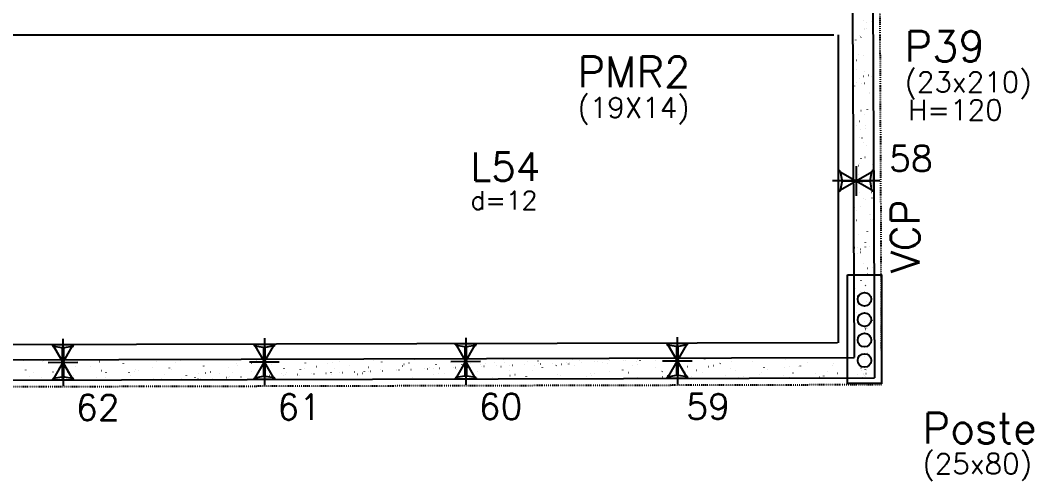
# Model space of a CAD drawing. Extents: x -40810 to 33675, y -2018 to 21213.
# Drawn here: x -3512 to -2768, y 8324 to 8663 of the extents above; entities that cross this region are included whole.
import ezdxf

# ---------------------------------------------------------------- set-up
doc = ezdxf.new("R2010")
doc.units = 0
doc.linetypes.add('ESTILO_TQS_0003', pattern=[1.5, 0.5, -0.4, 0.1, -0.5])
doc.layers.get('0').update_dxf_attribs({"color": 1, "lineweight": 9})
for name, color, linetype in [('1', 5, 'Continuous'), ('10', 7, 'Continuous'), ('12', 3, 'Continuous'), ('13', 7, 'Continuous'), ('18', 9, 'Continuous'), ('19', 5, 'Continuous'), ('24', 5, 'ESTILO_TQS_0003'), ('3', 2, 'Continuous'), ('49', 20, 'Continuous'), ('51', 6, 'Continuous'), ('52', 21, 'Continuous'), ('8', 5, 'Continuous'), ('9', 3, 'Continuous')]:
    doc.layers.add(name, color=color, linetype=linetype)
doc.styles.get("Standard").update_dxf_attribs({"font": 'romans.shx', "width": 0.8})

# ---------------------------------------------------------------- blocks, each defined once
blk = doc.blocks.new('_H9EFD498501-001')
for p, q in [((3662.890154, 201.110053), (3662.963376, 201.126286)), ((3677.513513, 201.353269), (3677.515247, 201.366436)), ((3794.639474, 201.417002), (3794.685131, 201.476503)), ((3827.971014, 201.102836), (3828.045943, 201.106108)), ((3829.84423, 201.184623), (3829.919158, 201.187894)), ((3838.685806, 201.570654), (3838.760735, 201.573926)), ((3843.467112, 201.344402), (3843.476902, 201.418761)), ((3867.143593, 201.029141), (3867.18925, 201.088642)), ((3366.142408, 199.77545), (3366.21563, 199.791683)), ((3369.803518, 200.587099), (3369.87674, 200.603332)), ((3380.198717, 198.944015), (3380.244374, 199.003516)), ((3380.957678, 199.773054), (3380.967467, 199.847413)), ((3392.118202, 194.506255), (3392.127992, 194.580614)), ((3404.916519, 195.480906), (3404.989741, 195.497139)), ((3405.165756, 199.856004), (3405.211413, 199.915506)), ((3415.956619, 195.498204), (3415.966408, 195.572562)), ((3422.123736, 199.295654), (3422.196958, 199.311887)), ((3425.784846, 200.107303), (3425.858068, 200.123536)), ((3439.971245, 197.828603), (3439.981035, 197.902962)), ((3448.84481, 193.528277), (3448.890467, 193.587778)), ((3460.897847, 195.00111), (3460.971069, 195.017343)), ((3463.883082, 199.378239), (3463.892872, 199.452598)), ((3473.811849, 194.440266), (3473.857506, 194.499767)), ((3474.970186, 193.553753), (3474.979975, 193.628111)), ((3478.105064, 198.815858), (3478.178286, 198.832091)), ((3481.766174, 199.627507), (3481.839396, 199.64374)), ((3487.721499, 200.370188), (3487.731288, 200.444546)), ((3498.778888, 195.352255), (3498.824545, 195.411757)), ((3498.984813, 195.884152), (3498.994602, 195.95851)), ((3516.879175, 194.521314), (3516.952397, 194.537547)), ((3522.89665, 197.433788), (3522.906439, 197.508147)), ((3523.745927, 196.264244), (3523.791584, 196.323746)), ((3534.086392, 198.336062), (3534.159614, 198.352295)), ((3537.747502, 199.147711), (3537.820724, 199.163944)), ((3546.735066, 198.425737), (3546.744855, 198.500095)), ((3548.712966, 197.176233), (3548.758624, 197.235735)), ((3557.99838, 193.939701), (3558.008169, 194.014059)), ((3570.749693, 200.756136), (3570.759482, 200.830494)), ((3572.860503, 194.041518), (3572.933725, 194.057751)), ((3573.680005, 198.088223), (3573.725663, 198.147724)), ((3581.910217, 195.489337), (3581.920007, 195.563695)), ((3590.06772, 197.856266), (3590.140942, 197.872499)), ((3593.72883, 198.667914), (3593.802052, 198.684147)), ((3594.903162, 194.121089), (3594.948819, 194.18059)), ((3598.647044, 199.000212), (3598.692702, 199.059713)), ((3605.748633, 196.481285), (3605.758423, 196.555644)), ((3619.870201, 195.033078), (3619.915858, 195.092579)), ((3623.614084, 199.912201), (3623.659741, 199.971702)), ((3628.841831, 193.561722), (3628.915053, 193.577955)), ((3629.76326, 198.811685), (3629.773049, 198.886043)), ((3640.923785, 193.544886), (3640.933574, 193.619244)), ((3644.83724, 195.945067), (3644.882897, 196.004568)), ((3646.049048, 197.37647), (3646.12227, 197.392703)), ((3648.581123, 200.82419), (3648.62678, 200.883692)), ((3649.710158, 198.188118), (3649.78338, 198.204351)), ((3653.675097, 200.361321), (3653.684887, 200.435679)), ((3661.329771, 193.827122), (3661.4047, 193.830394)), ((3663.202986, 193.908909), (3663.277915, 193.91218)), ((3664.762201, 194.536834), (3664.77199, 194.611192)), ((3667.407281, 193.733227), (3667.452938, 193.792729)), ((3669.804279, 196.857056), (3669.849936, 196.916558)), ((3672.044563, 194.29494), (3672.119492, 194.298212)), ((3682.159926, 194.736587), (3682.234855, 194.739858)), ((3684.033142, 194.818373), (3684.10807, 194.821644)), ((3688.776827, 196.867233), (3688.786617, 196.941592)), ((3692.37432, 194.645217), (3692.419977, 194.704718)), ((3692.874718, 195.204405), (3692.949647, 195.207676)), ((3694.771318, 197.769045), (3694.816975, 197.828547)), ((3702.030376, 196.896674), (3702.103598, 196.912907)), ((3702.990082, 195.646051), (3703.06501, 195.649322)), ((3704.863297, 195.727837), (3704.938226, 195.731109)), ((3705.691486, 197.708322), (3705.764708, 197.724555)), ((3712.688665, 198.41687), (3712.698454, 198.491228)), ((3713.704874, 196.113869), (3713.779803, 196.11714)), ((3717.341359, 195.557206), (3717.387016, 195.616707)), ((3718.871482, 200.630257), (3718.944704, 200.64649)), ((3719.738357, 198.681034), (3719.784014, 198.740536)), ((3723.820237, 196.555515), (3723.895166, 196.558786)), ((3725.693453, 196.637301), (3725.768381, 196.640573)), ((3734.535029, 197.023333), (3734.609958, 197.026604)), ((3736.527081, 199.408818), (3736.53687, 199.483176)), ((3742.308398, 196.469195), (3742.354055, 196.528696)), ((3744.650393, 197.464979), (3744.725321, 197.468251)), ((3744.705396, 199.593024), (3744.751053, 199.652525)), ((3746.523608, 197.546766), (3746.598537, 197.550037)), ((3747.790395, 194.922782), (3747.800184, 194.99714)), ((3755.365185, 197.932797), (3755.440113, 197.936069)), ((3758.011703, 196.416878), (3758.084926, 196.433111)), ((3761.672813, 197.228526), (3761.746036, 197.244759)), ((3765.480548, 198.374443), (3765.555477, 198.377715)), ((3767.275437, 197.381184), (3767.321094, 197.440685)), ((3767.353763, 198.45623), (3767.428692, 198.459501)), ((3769.672435, 200.505013), (3769.718092, 200.564514)), ((3771.702232, 196.472418), (3771.712022, 196.546777)), ((3774.85281, 200.150461), (3774.926032, 200.166694)), ((3776.19534, 198.842261), (3776.270269, 198.845533)), ((3786.310703, 199.283908), (3786.385632, 199.287179)), ((3788.183919, 199.365694), (3788.258847, 199.368966)), ((3792.242476, 198.293173), (3792.288133, 198.352675)), ((3795.540648, 197.464367), (3795.550438, 197.538725)), ((3797.025496, 199.751726), (3797.100424, 199.754997)), ((3807.140859, 200.193372), (3807.215787, 200.196643)), ((3809.014074, 200.275158), (3809.089003, 200.27843)), ((3813.993031, 195.937082), (3814.066253, 195.953315)), ((3817.209515, 199.205162), (3817.255172, 199.264664)), ((3817.654141, 196.74873), (3817.727364, 196.764963)), ((3817.855651, 200.66119), (3817.93058, 200.664461)), ((3819.555275, 199.794766), (3819.565064, 199.869124)), ((3830.7158, 194.527967), (3830.725589, 194.602325)), ((3830.834137, 199.670665), (3830.90736, 199.686898)), ((3842.176554, 200.117151), (3842.222211, 200.176653)), ((3854.554216, 195.519915), (3854.564005, 195.594274)), ((3869.974359, 195.457285), (3870.047581, 195.473518)), ((3873.635469, 196.268934), (3873.708691, 196.285167)), ((3878.568842, 197.850315), (3878.578632, 197.924673)), ((3885.855608, 193.789424), (3885.901265, 193.848926)), ((3886.815465, 199.190869), (3886.888687, 199.207102)), ((3902.48068, 199.399951), (3902.490469, 199.474309)), ((3910.822647, 194.701413), (3910.868304, 194.760915)), ((3913.567783, 193.575464), (3913.577573, 193.649823)), ((3925.955687, 194.977489), (3926.028909, 194.993722)), ((3926.319096, 200.391899), (3926.328885, 200.466258)), ((3929.616797, 195.789138), (3929.690019, 195.805371)), ((3935.789686, 195.613402), (3935.835344, 195.672904)), ((3937.58241, 195.905863), (3937.592199, 195.980222)), ((3942.796793, 198.711073), (3942.870015, 198.727306)), ((3960.756725, 196.525392), (3960.802383, 196.584893)), ((3961.494247, 197.4555), (3961.504036, 197.529858)), ((3981.937015, 194.497693), (3982.010237, 194.513926)), ((3368.206365, 192.956619), (3368.216155, 193.030978)), ((3370.868196, 187.932574), (3370.941418, 187.948807)), ((3373.943693, 190.792309), (3373.98935, 190.851811)), ((3379.36689, 187.68982), (3379.376679, 187.764179)), ((3388.075413, 191.747323), (3388.148635, 191.763556)), ((3391.736523, 192.558971), (3391.809745, 192.575204)), ((3395.166849, 186.825176), (3395.212507, 186.884677)), ((3398.910732, 191.704299), (3398.956389, 191.7638)), ((3403.205306, 188.681769), (3403.215095, 188.756127)), ((3420.133888, 187.737165), (3420.179546, 187.796666)), ((3423.877771, 192.616288), (3423.923428, 192.675789)), ((3426.849524, 187.452778), (3426.922746, 187.469011)), ((3427.219933, 191.012168), (3427.229722, 191.086526)), ((3444.056741, 191.267527), (3444.129963, 191.28376)), ((3445.100927, 188.649154), (3445.146585, 188.708655)), ((3447.717851, 192.079175), (3447.791073, 192.095408)), ((3451.13177, 192.561804), (3451.141559, 192.636163)), ((3462.218873, 186.737317), (3462.228663, 186.811676)), ((3467.670968, 186.437314), (3467.716625, 186.496816)), ((3470.067967, 189.561143), (3470.113624, 189.620644)), ((3482.830852, 186.972982), (3482.904074, 186.989215)), ((3484.573164, 186.109762), (3484.648093, 186.113034)), ((3486.2335, 189.067717), (3486.243289, 189.142075)), ((3492.638007, 187.349303), (3492.683665, 187.408805)), ((3494.688528, 186.551409), (3494.763456, 186.55468)), ((3495.035006, 190.473132), (3495.080663, 190.532634)), ((3496.561743, 186.633195), (3496.636672, 186.636466)), ((3500.038069, 190.78773), (3500.111291, 190.803963)), ((3503.699179, 191.599379), (3503.772401, 191.615612)), ((3505.40332, 187.019226), (3505.478248, 187.022498)), ((3510.145337, 190.617353), (3510.155127, 190.691711)), ((3515.518683, 187.460873), (3515.593612, 187.464144)), ((3517.391898, 187.542659), (3517.466827, 187.545931)), ((3517.605046, 188.261292), (3517.650704, 188.320794)), ((3520.002045, 191.385121), (3520.047702, 191.444623)), ((3526.233475, 187.928691), (3526.308404, 187.931962)), ((3533.983753, 191.609301), (3533.993543, 191.68366)), ((3536.348838, 188.370337), (3536.423767, 188.373608)), ((3538.222054, 188.452123), (3538.296982, 188.455395)), ((3538.812179, 186.493186), (3538.885402, 186.509419)), ((3540.161421, 186.031643), (3540.161421, 186.031643)), ((3540.161421, 186.031643), (3540.161421, 186.031643)), ((3542.572085, 189.173282), (3542.617743, 189.232783)), ((3544.969084, 192.29711), (3545.014741, 192.356612)), ((3545.104939, 186.043691), (3545.104939, 186.043691)), ((3545.104939, 186.043691), (3545.104939, 186.043691)), ((3545.104939, 186.043691), (3545.104939, 186.043691)), ((3545.247067, 187.123265), (3545.256857, 187.197624)), ((3547.063631, 188.838155), (3547.138559, 188.841426)), ((3556.019397, 190.307934), (3556.092619, 190.324167)), ((3556.962655, 186.07259), (3556.962655, 186.07259)), ((3556.962655, 186.07259), (3556.962655, 186.07259)), ((3556.962655, 186.07259), (3556.962655, 186.07259)), ((3557.178994, 189.279801), (3557.253922, 189.283073)), ((3559.052209, 189.361588), (3559.127138, 189.364859)), ((3559.680507, 191.119583), (3559.753729, 191.135816)), ((3564.474133, 186.090896), (3564.474133, 186.090896)), ((3564.474133, 186.090896), (3564.474133, 186.090896)), ((3567.539125, 190.085271), (3567.584782, 190.144772)), ((3567.893786, 189.747619), (3567.968715, 189.750891)), ((3568.820372, 186.101488), (3568.820372, 186.101488)), ((3568.820372, 186.101488), (3568.820372, 186.101488)), ((3569.158905, 188.672902), (3569.168694, 188.74726)), ((3569.936123, 193.2091), (3569.98178, 193.268601)), ((3578.009149, 190.189265), (3578.084078, 190.192537)), ((3579.882365, 190.271052), (3579.957293, 190.274323)), ((3580.678088, 186.130387), (3580.678088, 186.130387)), ((3580.678088, 186.130387), (3580.678088, 186.130387)), ((3588.723941, 190.657083), (3588.79887, 190.660355)), ((3588.786845, 186.150149), (3588.786845, 186.150149)), ((3588.786845, 186.150149), (3588.786845, 186.150149)), ((3592.506164, 190.99726), (3592.551821, 191.056761)), ((3592.535805, 186.159286), (3592.535805, 186.159286)), ((3592.997321, 189.66485), (3593.00711, 189.739209)), ((3595.484011, 186.166471), (3595.484011, 186.166471)), ((3595.484011, 186.166471), (3595.484011, 186.166471)), ((3595.484011, 186.166471), (3595.484011, 186.166471)), ((3598.839305, 191.09873), (3598.914233, 191.102001)), ((3600.71252, 191.180516), (3600.787449, 191.183787)), ((3604.393521, 186.188185), (3604.393521, 186.188185)), ((3609.554097, 191.566548), (3609.629025, 191.569819)), ((3612.000724, 189.828138), (3612.073947, 189.844371)), ((3613.099556, 186.209402), (3613.099556, 186.209402)), ((3613.099556, 186.209402), (3613.099556, 186.209402)), ((3615.661834, 190.639787), (3615.735057, 190.65602)), ((3616.251237, 186.217083), (3616.251237, 186.217083)), ((3616.251237, 186.217083), (3616.251237, 186.217083)), ((3616.251237, 186.217083), (3616.251237, 186.217083)), ((3617.011947, 191.995249), (3617.021737, 192.069608)), ((3617.473203, 191.909249), (3617.51886, 191.968751)), ((3619.66946, 192.008194), (3619.744389, 192.011465)), ((3621.542675, 192.08998), (3621.617604, 192.093252)), ((3628.108954, 186.245982), (3628.108954, 186.245982)), ((3628.108954, 186.245982), (3628.108954, 186.245982)), ((3628.172472, 186.72845), (3628.182262, 186.802809)), ((3630.384252, 192.476012), (3630.459181, 192.479283)), ((3637.412268, 186.268655), (3637.412268, 186.268655)), ((3637.412268, 186.268655), (3637.412268, 186.268655)), ((3639.96667, 186.274881), (3639.96667, 186.274881)), ((3639.96667, 186.274881), (3639.96667, 186.274881)), ((3640.499615, 192.917658), (3640.574544, 192.92093)), ((3642.372831, 192.999444), (3642.44776, 193.002716)), ((3642.440242, 192.821238), (3642.485899, 192.88074)), ((3651.214408, 193.385476), (3651.289336, 193.388748)), ((3651.824387, 186.303779), (3651.824387, 186.303779)), ((3652.010888, 187.720399), (3652.020678, 187.794757)), ((3654.275867, 186.309754), (3654.275867, 186.309754)), ((3654.275867, 186.309754), (3654.275867, 186.309754)), ((3654.275867, 186.309754), (3654.275867, 186.309754)), ((3661.72498, 186.327908), (3661.72498, 186.327908)), ((3661.72498, 186.327908), (3661.72498, 186.327908)), ((3663.682103, 186.332678), (3663.682103, 186.332678)), ((3667.982052, 189.348342), (3668.055274, 189.364575)), ((3671.643162, 190.159991), (3671.716385, 190.176224)), ((3675.53982, 186.361577), (3675.53982, 186.361577)), ((3675.53982, 186.361577), (3675.53982, 186.361577)), ((3675.53982, 186.361577), (3675.53982, 186.361577)), ((3676.025515, 190.050798), (3676.035304, 190.125156)), ((3684.823158, 193.081926), (3684.896381, 193.098159)), ((3686.037691, 186.387161), (3686.037691, 186.387161)), ((3686.119296, 186.493511), (3686.164953, 186.553012)), ((3687.397536, 186.390476), (3687.397536, 186.390476)), ((3687.397536, 186.390476), (3687.397536, 186.390476)), ((3687.397536, 186.390476), (3687.397536, 186.390476)), ((3699.255253, 186.419374), (3699.255253, 186.419374)), ((3699.255253, 186.419374), (3699.255253, 186.419374)), ((3699.937352, 191.600434), (3699.947142, 191.674793)), ((3710.350403, 186.446415), (3710.350403, 186.446415)), ((3711.086335, 187.4055), (3711.131992, 187.465002)), ((3711.112969, 186.448273), (3711.112969, 186.448273)), ((3711.112969, 186.448273), (3711.112969, 186.448273)), ((3713.067723, 186.453037), (3713.067723, 186.453037)), ((3713.067723, 186.453037), (3713.067723, 186.453037)), ((3713.067723, 186.453037), (3713.067723, 186.453037)), ((3722.970685, 186.477172), (3722.970685, 186.477172)), ((3723.775768, 192.592383), (3723.785558, 192.666741)), ((3723.96338, 188.868546), (3724.036602, 188.884779)), ((3727.62449, 189.680195), (3727.697712, 189.696428)), ((3734.663114, 186.505668), (3734.663114, 186.505668)), ((3734.828402, 186.50607), (3734.828402, 186.50607)), ((3734.828402, 186.50607), (3734.828402, 186.50607)), ((3734.828402, 186.50607), (3734.828402, 186.50607)), ((3735.039082, 188.106347), (3735.048872, 188.180705)), ((3736.053374, 188.317489), (3736.099031, 188.376991)), ((3740.804486, 192.602129), (3740.877708, 192.618362)), ((3746.686118, 186.534969), (3746.686118, 186.534969)), ((3746.686118, 186.534969), (3746.686118, 186.534969)), ((3746.686118, 186.534969), (3746.686118, 186.534969)), ((3758.543835, 186.563868), (3758.543835, 186.563868)), ((3758.543835, 186.563868), (3758.543835, 186.563868)), ((3758.950919, 189.655983), (3758.960709, 189.730341)), ((3758.975826, 186.564921), (3758.975826, 186.564921)), ((3761.020413, 189.229478), (3761.06607, 189.28898)), ((3770.401551, 186.592767), (3770.401551, 186.592767)), ((3770.401551, 186.592767), (3770.401551, 186.592767)), ((3771.859578, 186.59632), (3771.859578, 186.59632)), ((3771.859578, 186.59632), (3771.859578, 186.59632)), ((3771.859578, 186.59632), (3771.859578, 186.59632)), ((3779.944708, 188.38875), (3780.01793, 188.404983)), ((3782.259268, 186.621665), (3782.259268, 186.621665)), ((3782.789336, 190.647932), (3782.799125, 190.72229)), ((3783.288538, 186.624174), (3783.288538, 186.624174)), ((3783.605818, 189.200399), (3783.67904, 189.216632)), ((3785.987452, 190.141468), (3786.033109, 190.200969)), ((3794.116984, 186.650564), (3794.116984, 186.650564)), ((3796.785814, 192.122333), (3796.859036, 192.138566)), ((3805.974701, 186.679463), (3805.974701, 186.679463)), ((3805.974701, 186.679463), (3805.974701, 186.679463)), ((3805.974701, 186.679463), (3805.974701, 186.679463)), ((3806.803962, 192.978331), (3806.813752, 193.052689)), ((3807.601249, 186.683427), (3807.601249, 186.683427)), ((3810.954491, 191.053457), (3811.000148, 191.112958)), ((3817.832417, 186.708361), (3817.832417, 186.708361)), ((3817.832417, 186.708361), (3817.832417, 186.708361)), ((3817.964487, 187.711532), (3817.974276, 187.78589)), ((3829.690133, 186.73726), (3829.690133, 186.73726)), ((3829.690133, 186.73726), (3829.690133, 186.73726)), ((3830.651434, 186.739603), (3830.651434, 186.739603)), ((3830.651434, 186.739603), (3830.651434, 186.739603)), ((3830.651434, 186.739603), (3830.651434, 186.739603)), ((3831.913961, 186.74268), (3831.913961, 186.74268)), ((3831.913961, 186.74268), (3831.913961, 186.74268)), ((3831.913961, 186.74268), (3831.913961, 186.74268)), ((3832.177647, 187.086323), (3832.223305, 187.145824)), ((3835.92153, 191.965446), (3835.967187, 192.024947)), ((3835.926036, 187.908954), (3835.999258, 187.925187)), ((3839.587146, 188.720602), (3839.660368, 188.736835)), ((3841.54785, 186.766159), (3841.54785, 186.766159)), ((3841.802903, 188.70348), (3841.812693, 188.777839)), ((3852.767142, 191.642537), (3852.840364, 191.65877)), ((3853.405566, 186.795058), (3853.405566, 186.795058)), ((3856.226673, 186.801933), (3856.226673, 186.801933)), ((3856.226673, 186.801933), (3856.226673, 186.801933)), ((3856.226673, 186.801933), (3856.226673, 186.801933)), ((3857.144687, 187.998312), (3857.190344, 188.057813)), ((3860.888569, 192.877435), (3860.934226, 192.936936)), ((3865.263283, 186.823956), (3865.263283, 186.823956)), ((3865.263283, 186.823956), (3865.263283, 186.823956)), ((3865.263283, 186.823956), (3865.263283, 186.823956)), ((3865.81753, 191.033879), (3865.827319, 191.108238)), ((3877.120999, 186.852855), (3877.120999, 186.852855)), ((3877.120999, 186.852855), (3877.120999, 186.852855)), ((3877.120999, 186.852855), (3877.120999, 186.852855)), ((3880.539384, 186.861186), (3880.539384, 186.861186)), ((3880.539384, 186.861186), (3880.539384, 186.861186)), ((3880.539384, 186.861186), (3880.539384, 186.861186)), ((3882.111726, 188.910301), (3882.157383, 188.969803)), ((3888.978716, 186.881754), (3888.978716, 186.881754)), ((3888.978716, 186.881754), (3888.978716, 186.881754)), ((3889.44329, 186.882886), (3889.44329, 186.882886)), ((3889.44329, 186.882886), (3889.44329, 186.882886)), ((3889.44329, 186.882886), (3889.44329, 186.882886)), ((3889.729367, 192.583516), (3889.739156, 192.657874)), ((3891.907364, 187.429158), (3891.980586, 187.445391)), ((3895.568474, 188.240806), (3895.641696, 188.257039)), ((3900.836432, 186.910652), (3900.836432, 186.910652)), ((3900.836432, 186.910652), (3900.836432, 186.910652)), ((3904.852096, 186.920439), (3904.852096, 186.920439)), ((3904.852096, 186.920439), (3904.852096, 186.920439)), ((3904.852096, 186.920439), (3904.852096, 186.920439)), ((3907.078765, 189.82229), (3907.124422, 189.881792)), ((3908.74847, 191.162741), (3908.821692, 191.178974)), ((3912.694149, 186.939551), (3912.694149, 186.939551)), ((3924.551865, 186.96845), (3924.551865, 186.96845)), ((3924.551865, 186.96845), (3924.551865, 186.96845)), ((3924.551865, 186.96845), (3924.551865, 186.96845)), ((3924.831097, 189.089428), (3924.840887, 189.163786)), ((3929.164807, 186.979692), (3929.164807, 186.979692)), ((3929.164807, 186.979692), (3929.164807, 186.979692)), ((3929.648805, 187.610451), (3929.694463, 187.669952)), ((3932.045804, 190.734279), (3932.091461, 190.793781)), ((3936.409582, 186.997349), (3936.409582, 186.997349)), ((3936.409582, 186.997349), (3936.409582, 186.997349)), ((3936.409582, 186.997349), (3936.409582, 186.997349)), ((3948.235146, 187.026169), (3948.235146, 187.026169)), ((3948.267298, 187.026247), (3948.267298, 187.026247)), ((3948.267298, 187.026247), (3948.267298, 187.026247)), ((3948.742934, 190.639064), (3948.752724, 190.713423)), ((3951.549802, 187.76101), (3951.623024, 187.777243)), ((3953.477519, 187.038945), (3953.477519, 187.038945)), ((3953.477519, 187.038945), (3953.477519, 187.038945)), ((3954.615845, 188.52244), (3954.661502, 188.581941)), ((3957.012843, 191.646269), (3957.0585, 191.70577)), ((3960.125014, 187.055146), (3960.125014, 187.055146)), ((3960.125014, 187.055146), (3960.125014, 187.055146)), ((3964.729798, 190.682945), (3964.80302, 190.699178)), ((3967.074303, 187.072082), (3967.074303, 187.072082)), ((3967.074303, 187.072082), (3967.074303, 187.072082)), ((3971.982731, 187.084045), (3971.982731, 187.084045)), ((3972.581351, 191.631013), (3972.59114, 191.705371)), ((3973.209078, 187.339932), (3973.284007, 187.343204)), ((3977.790231, 187.098198), (3977.790231, 187.098198)), ((3977.790231, 187.098198), (3977.790231, 187.098198)), ((3979.582884, 189.434429), (3979.628541, 189.49393)), ((3981.979882, 192.558258), (3982.025539, 192.617759)), ((3983.324441, 187.781579), (3983.39937, 187.78485)), ((3983.840447, 187.112943), (3983.840447, 187.112943)), ((3983.840447, 187.112943), (3983.840447, 187.112943)), ((3983.840447, 187.112943), (3983.840447, 187.112943)), ((3983.844665, 187.144977), (3983.854454, 187.219335)), ((3985.197657, 187.863365), (3985.272585, 187.866636)), ((3367.239192, 185.61021), (3367.239192, 185.61021)), ((3367.239192, 185.61021), (3367.239192, 185.61021)), ((3367.239192, 185.61021), (3367.239192, 185.61021)), ((3369.97244, 185.616872), (3369.97244, 185.616872)), ((3369.97244, 185.616872), (3369.97244, 185.616872)), ((3369.97244, 185.616872), (3369.97244, 185.616872)), ((3370.19981, 185.913186), (3370.245467, 185.972688)), ((3379.096909, 185.639109), (3379.096909, 185.639109)), ((3379.096909, 185.639109), (3379.096909, 185.639109)), ((3390.954625, 185.668008), (3390.954625, 185.668008)), ((3390.954625, 185.668008), (3390.954625, 185.668008)), ((3394.285152, 185.676125), (3394.285152, 185.676125)), ((3394.285152, 185.676125), (3394.285152, 185.676125)), ((3394.285152, 185.676125), (3394.285152, 185.676125)), ((3402.812341, 185.696906), (3402.812341, 185.696906)), ((3414.670058, 185.725805), (3414.670058, 185.725805)), ((3418.597863, 185.735378), (3418.597863, 185.735378)), ((3418.597863, 185.735378), (3418.597863, 185.735378)), ((3418.597863, 185.735378), (3418.597863, 185.735378)), ((3419.108443, 185.736622), (3419.108443, 185.736622)), ((3419.108443, 185.736622), (3419.108443, 185.736622)), ((3426.527774, 185.754704), (3426.527774, 185.754704)), ((3426.527774, 185.754704), (3426.527774, 185.754704)), ((3426.527774, 185.754704), (3426.527774, 185.754704)), ((3438.385491, 185.783603), (3438.390247, 185.819727)), ((3438.385491, 185.783603), (3438.385491, 185.783603)), ((3438.385491, 185.783603), (3438.385491, 185.783603)), ((3442.910575, 185.794631), (3442.910575, 185.794631)), ((3442.910575, 185.794631), (3442.910575, 185.794631)), ((3442.910575, 185.794631), (3442.910575, 185.794631)), ((3450.243207, 185.812501), (3450.243207, 185.812501)), ((3450.243207, 185.812501), (3450.243207, 185.812501)), ((3462.100924, 185.8414), (3462.100924, 185.8414)), ((3467.223287, 185.853884), (3467.223287, 185.853884)), ((3467.223287, 185.853884), (3467.223287, 185.853884)), ((3473.95864, 185.870299), (3473.95864, 185.870299)), ((3477.900299, 185.879905), (3477.900299, 185.879905)), ((3477.900299, 185.879905), (3477.900299, 185.879905)), ((3479.391825, 185.88354), (3479.391825, 185.88354)), ((3479.391825, 185.88354), (3479.391825, 185.88354)), ((3485.816357, 185.899197), (3485.816357, 185.899197)), ((3485.816357, 185.899197), (3485.816357, 185.899197)), ((3485.816357, 185.899197), (3485.816357, 185.899197)), ((3491.535998, 185.913137), (3491.535998, 185.913137)), ((3491.535998, 185.913137), (3491.535998, 185.913137)), ((3497.674073, 185.928096), (3497.674073, 185.928096)), ((3497.674073, 185.928096), (3497.674073, 185.928096)), ((3497.674073, 185.928096), (3497.674073, 185.928096)), ((3509.531789, 185.956995), (3509.531789, 185.956995)), ((3509.531789, 185.956995), (3509.531789, 185.956995)), ((3515.84871, 185.97239), (3515.84871, 185.97239)), ((3515.84871, 185.97239), (3515.84871, 185.97239)), ((3521.389506, 185.985894), (3521.389506, 185.985894)), ((3521.389506, 185.985894), (3521.389506, 185.985894)), ((3533.247222, 186.014792), (3533.247222, 186.014792)), ((3536.692155, 186.023188), (3536.692155, 186.023188)), ((3536.692155, 186.023188), (3536.692155, 186.023188))]:
    blk.add_line(p, q)
blk = doc.blocks.new('_H9EFD498501-003')
for p, q in [((3983.534691, 454.908692), (3983.54448, 454.983051)), ((3989.566235, 454.000204), (3989.639457, 454.016437)), ((3975.792738, 450.946694), (3975.792738, 450.946694)), ((3975.792738, 450.946694), (3975.792738, 450.946694)), ((3975.792738, 450.946694), (3975.792738, 450.946694)), ((3975.802363, 448.806908), (3975.802363, 448.806908)), ((3975.802363, 448.806908), (3975.802363, 448.806908)), ((3975.802363, 448.806908), (3975.802363, 448.806908)), ((3984.254964, 449.175957), (3984.329893, 449.179228)), ((3984.321926, 448.615986), (3984.367583, 448.675487)), ((3985.905125, 453.188556), (3985.978347, 453.204789)), ((3986.12818, 449.257743), (3986.203108, 449.261015)), ((3978.181045, 440.613034), (3978.226702, 440.672535)), ((3980.578043, 443.736863), (3980.6237, 443.796364)), ((3981.943903, 442.825458), (3981.953692, 442.899816)), ((3990.630912, 441.34568), (3990.704134, 441.361913)), ((3975.850665, 438.068978), (3975.850665, 438.068978)), ((3975.852869, 437.578897), (3975.852869, 437.578897)), ((3975.852869, 437.578897), (3975.852869, 437.578897)), ((3977.450916, 438.423745), (3977.524138, 438.439978)), ((3975.892779, 428.706721), (3975.892779, 428.706721)), ((3975.892779, 428.706721), (3975.892779, 428.706721)), ((3975.908592, 425.191263), (3975.908592, 425.191263)), ((3975.908592, 425.191263), (3975.908592, 425.191263)), ((3978.515593, 425.769221), (3978.588816, 425.785454)), ((3980.279694, 430.184536), (3980.289483, 430.258894)), ((3983.68194, 429.046804), (3983.756869, 429.050075)), ((3990.752179, 425.370366), (3990.797836, 425.429867)), ((3978.791695, 418.882064), (3978.801485, 418.956423)), ((3984.497156, 417.21866), (3984.542813, 417.278162)), ((3975.96652, 412.313547), (3975.96652, 412.313547)), ((3975.96652, 412.313547), (3975.96652, 412.313547)), ((3975.96652, 412.313547), (3975.96652, 412.313547)), ((3978.356275, 409.215708), (3978.401932, 409.27521)), ((3980.753273, 412.339537), (3980.79893, 412.399039)), ((3983.607492, 414.00751), (3983.680714, 414.023743)), ((3987.268602, 414.819158), (3987.341824, 414.835391)), ((3989.95222, 413.615266), (3989.962009, 413.689624)), ((3975.983195, 408.606534), (3975.983195, 408.606534)), ((3975.983195, 408.606534), (3975.983195, 408.606534)), ((3975.983195, 408.606534), (3975.983195, 408.606534)), ((3975.994301, 406.137524), (3975.994301, 406.137524)), ((3975.994301, 406.137524), (3975.994301, 406.137524)), ((3977.200907, 406.79883), (3977.210697, 406.873189)), ((3982.509487, 408.891478), (3982.584416, 408.89475)), ((3984.382703, 408.973265), (3984.457631, 408.976536)), ((3988.333279, 402.164634), (3988.406502, 402.180867)), ((3976.024447, 399.435831), (3976.024447, 399.435831)), ((3976.024447, 399.435831), (3976.024447, 399.435831)), ((3976.031289, 397.914698), (3976.031289, 397.914698)), ((3976.031289, 397.914698), (3976.031289, 397.914698)), ((3988.288011, 400.974344), (3988.297801, 401.048702)), ((3976.07361, 388.506347), (3976.07361, 388.506347)), ((3976.07361, 388.506347), (3976.07361, 388.506347)), ((3981.936463, 388.762325), (3982.011392, 388.765596)), ((3986.800012, 389.671872), (3986.809802, 389.74623)), ((3990.927409, 393.97304), (3990.973066, 394.032542)), ((3976.082374, 386.558116), (3976.082374, 386.558116)), ((3976.082374, 386.558116), (3976.082374, 386.558116)), ((3976.217961, 386.588175), (3976.291183, 386.604408)), ((3980.928503, 380.942211), (3980.97416, 381.001713)), ((3984.672385, 385.821335), (3984.718043, 385.880836)), ((3976.135732, 374.696151), (3976.135732, 374.696151)), ((3976.135732, 374.696151), (3976.135732, 374.696151)), ((3976.140301, 373.6804), (3976.140301, 373.6804)), ((3976.140301, 373.6804), (3976.140301, 373.6804)), ((3976.140301, 373.6804), (3976.140301, 373.6804)), ((3978.531505, 377.818383), (3978.577162, 377.877884)), ((3981.309859, 374.826464), (3981.383082, 374.842697)), ((3984.970969, 375.638112), (3985.044192, 375.654345)), ((3985.209224, 377.588638), (3985.219014, 377.662996)), ((3976.164026, 368.40616), (3976.164026, 368.40616)), ((3976.164026, 368.40616), (3976.164026, 368.40616)), ((3976.164026, 368.40616), (3976.164026, 368.40616)), ((3980.76401, 368.607), (3980.838939, 368.610271)), ((3982.637226, 368.688786), (3982.712154, 368.692058)), ((3983.545016, 364.947716), (3983.554805, 365.022074)), ((3976.198229, 360.802685), (3976.198229, 360.802685)), ((3976.198229, 360.802685), (3976.198229, 360.802685)), ((3986.035647, 362.983588), (3986.108869, 362.999821)), ((3991.102639, 362.575714), (3991.148296, 362.635216)), ((3982.057017, 353.645244), (3982.066806, 353.719603)), ((3984.847615, 354.424009), (3984.893272, 354.48351)), ((3991.127545, 351.221877), (3991.200768, 351.23811)), ((3976.254442, 348.305973), (3976.254442, 348.305973)), ((3976.254442, 348.305973), (3976.254442, 348.305973)), ((3976.256156, 347.924969), (3976.256156, 347.924969)), ((3976.256156, 347.924969), (3976.256156, 347.924969)), ((3976.256156, 347.924969), (3976.256156, 347.924969)), ((3976.277164, 343.254779), (3976.277164, 343.254779)), ((3976.277164, 343.254779), (3976.277164, 343.254779)), ((3978.706734, 346.421057), (3978.752391, 346.480559)), ((3980.190986, 348.477846), (3980.265915, 348.481118)), ((3981.103732, 349.544886), (3981.14939, 349.604387)), ((3990.30635, 348.919493), (3990.381278, 348.922764)), ((3976.314083, 335.047254), (3976.314083, 335.047254)), ((3976.314083, 335.047254), (3976.314083, 335.047254)), ((3976.314083, 335.047254), (3976.314083, 335.047254)), ((3979.012227, 335.645418), (3979.085449, 335.661651)), ((3980.466229, 341.56201), (3980.476018, 341.636369)), ((3982.673337, 336.457066), (3982.746559, 336.473299)), ((3976.344858, 328.205786), (3976.344858, 328.205786)), ((3976.344858, 328.205786), (3976.344858, 328.205786)), ((3976.344858, 328.205786), (3976.344858, 328.205786)), ((3978.80202, 328.921088), (3978.81181, 328.995447)), ((3979.018533, 328.322521), (3979.093462, 328.325793)), ((3980.891749, 328.404308), (3980.966677, 328.407579)), ((3989.733325, 328.790339), (3989.808254, 328.793611)), ((3991.277869, 331.178389), (3991.323526, 331.23789)), ((3976.37201, 322.169538), (3976.37201, 322.169538)), ((3976.37201, 322.169538), (3976.37201, 322.169538)), ((3983.738014, 323.802542), (3983.811236, 323.818775)), ((3985.022845, 323.026683), (3985.068502, 323.086185)), ((3990.065334, 324.435052), (3990.075123, 324.50941)), ((3977.314021, 317.618617), (3977.323811, 317.692975)), ((3978.881964, 315.023731), (3978.927621, 315.083233)), ((3981.278962, 318.14756), (3981.324619, 318.207062)), ((3976.418595, 311.813406), (3976.418595, 311.813406)), ((3976.418595, 311.813406), (3976.418595, 311.813406)), ((3976.422928, 310.850092), (3976.422928, 310.850092)), ((3976.422928, 310.850092), (3976.422928, 310.850092)), ((3976.422928, 310.850092), (3976.422928, 310.850092)), ((3976.429938, 309.291823), (3976.429938, 309.291823)), ((3976.429938, 309.291823), (3976.429938, 309.291823)), ((3976.429938, 309.291823), (3976.429938, 309.291823)), ((3976.435274, 308.105599), (3976.435274, 308.105599)), ((3976.435274, 308.105599), (3976.435274, 308.105599)), ((3978.445509, 308.193368), (3978.520438, 308.196639)), ((3988.474546, 312.351818), (3988.484336, 312.426176)), ((3988.560872, 308.635014), (3988.635801, 308.638286)), ((3988.829913, 312.040831), (3988.903135, 312.057064)), ((3990.434088, 308.716801), (3990.509017, 308.720072)), ((3986.810337, 299.710896), (3986.820127, 299.785254)), ((3991.453099, 299.781063), (3991.472754, 299.806679)), ((3976.487865, 296.414107), (3976.487865, 296.414107)), ((3976.487865, 296.414107), (3976.487865, 296.414107)), ((3976.487865, 296.414107), (3976.487865, 296.414107)), ((3976.714594, 296.464372), (3976.787816, 296.480605)), ((3980.375704, 297.276021), (3980.448926, 297.292253)), ((3985.198075, 291.629358), (3985.243732, 291.688859)), ((3976.525689, 288.005412), (3976.525689, 288.005412)), ((3976.525689, 288.005412), (3976.525689, 288.005412)), ((3976.525689, 288.005412), (3976.525689, 288.005412)), ((3976.545792, 283.536392), (3976.545792, 283.536392)), ((3976.545792, 283.536392), (3976.545792, 283.536392)), ((3977.273056, 288.038043), (3977.347985, 288.041314)), ((3979.057194, 283.626406), (3979.102851, 283.685907)), ((3979.146272, 288.119829), (3979.2212, 288.123101)), ((3981.440382, 284.621496), (3981.513604, 284.637729)), ((3981.454192, 286.750235), (3981.499849, 286.809736)), ((3985.322339, 288.408424), (3985.332128, 288.482783)), ((3987.987848, 288.505861), (3988.062777, 288.509132)), ((3976.560026, 280.372034), (3976.560026, 280.372034)), ((3976.560026, 280.372034), (3976.560026, 280.372034)), ((3983.731551, 276.32519), (3983.74134, 276.399549)), ((3976.60372, 270.658676), (3976.60372, 270.658676)), ((3976.60372, 270.658676), (3976.60372, 270.658676)), ((3976.60372, 270.658676), (3976.60372, 270.658676)), ((3976.616105, 267.905225), (3976.616105, 267.905225)), ((3976.616105, 267.905225), (3976.616105, 267.905225)), ((3976.700032, 267.908889), (3976.774961, 267.912161)), ((3986.53228, 272.859785), (3986.605502, 272.876018)), ((3986.815395, 268.350536), (3986.890324, 268.353807)), ((3988.688611, 268.432322), (3988.763539, 268.435593)), ((3990.19339, 273.671434), (3990.266612, 273.687667)), ((3982.067342, 263.684268), (3982.077131, 263.758627)), ((3991.258068, 261.016909), (3991.33129, 261.033142)), ((3976.661647, 257.780961), (3976.661647, 257.780961)), ((3978.078072, 258.094975), (3978.151294, 258.111208)), ((3981.629422, 255.352909), (3981.675079, 255.41241)), ((3985.373305, 260.232032), (3985.418962, 260.291533)), ((3976.701458, 248.930661), (3976.701458, 248.930661)), ((3976.701458, 248.930661), (3976.701458, 248.930661)), ((3976.706521, 247.805038), (3976.706521, 247.805038)), ((3977.400795, 247.835351), (3977.475723, 247.838622)), ((3979.232424, 252.22908), (3979.278081, 252.288582)), ((3980.579343, 252.381797), (3980.589132, 252.456155)), ((3986.242371, 248.221382), (3986.3173, 248.224654)), ((3976.719574, 244.903245), (3976.719574, 244.903245)), ((3976.719574, 244.903245), (3976.719574, 244.903245)), ((3978.988555, 240.298563), (3978.998345, 240.372921)), ((3979.142749, 245.44045), (3979.215971, 245.456683)), ((3976.777501, 232.02553), (3976.777501, 232.02553)), ((3976.777501, 232.02553), (3976.777501, 232.02553)), ((3976.777501, 232.02553), (3976.777501, 232.02553)), ((3984.234648, 233.678739), (3984.30787, 233.694972)), ((3987.895758, 234.490388), (3987.96898, 234.506621)), ((3990.075659, 234.474076), (3990.085448, 234.548434)), ((3976.796937, 227.704851), (3976.796937, 227.704851)), ((3976.796937, 227.704851), (3976.796937, 227.704851)), ((3976.796937, 227.704851), (3976.796937, 227.704851)), ((3976.814567, 223.785485), (3976.814567, 223.785485)), ((3977.324346, 227.657641), (3977.334136, 227.731999)), ((3981.804652, 223.955583), (3981.850309, 224.015085)), ((3985.069918, 228.066057), (3985.144847, 228.069329)), ((3985.548535, 228.834706), (3985.594192, 228.894208)), ((3986.943134, 228.147843), (3987.018062, 228.151115)), ((3988.58766, 223.171604), (3988.59745, 223.245963)), ((3976.835429, 219.147814), (3976.835429, 219.147814)), ((3976.835429, 219.147814), (3976.835429, 219.147814)), ((3976.842889, 217.489288), (3976.842889, 217.489288)), ((3976.842889, 217.489288), (3976.842889, 217.489288)), ((3979.407654, 220.831755), (3979.453311, 220.891256)), ((3988.960435, 221.835863), (3989.033657, 221.852096)), ((3986.996872, 211.08837), (3987.006662, 211.162729)), ((3976.887353, 207.604664), (3976.887353, 207.604664)), ((3976.887353, 207.604664), (3976.887353, 207.604664)), ((3976.893356, 206.270099), (3976.918339, 206.275637)), ((3976.893356, 206.270099), (3976.893356, 206.270099)), ((3976.893356, 206.270099), (3976.893356, 206.270099)), ((3984.496894, 207.936904), (3984.571823, 207.940175)), ((3983.941774, 195.115045), (3983.941774, 195.115045)), ((3984.08411, 194.973693), (3984.08411, 194.973693)), ((3984.783849, 194.27879), (3984.783849, 194.27879)), ((3985.332663, 198.447448), (3985.342453, 198.521807)), ((3985.598125, 195.309342), (3985.671347, 195.325575)), ((3985.723764, 197.437381), (3985.769422, 197.496882)), ((3990.989294, 188.116233), (3990.989294, 188.116233)), ((3990.989294, 188.116233), (3990.989294, 188.116233))]:
    blk.add_line(p, q)

msp = doc.modelspace()

# ---------------------------------------------------------------- linework, layer by layer
at = {"layer": '1'}
for p, q in [((-2910.269, 8425.617), (-2910.269, 8651.99)), ((-2911.13, 8425.617), (-6429.421, 8417.111))]:
    msp.add_line(p, q, dxfattribs=at)
msp.add_lwpolyline([(-3523.253, 8651.99), (-2913.838, 8651.99)], dxfattribs=at)
at = {"layer": '18'}
for centre in [(-2891.254, 8457.613), (-2891.254, 8442.613), (-2891.254, 8427.613), (-2891.254, 8412.613)]:
    msp.add_circle(centre, 5, dxfattribs=at)
at = {"layer": '24'}
for p, q in [((-2895.908, 12208.914), (-2878.751, 8394.773)), ((-2878.751, 8394.704), (-6442.19, 8386.08))]:
    msp.add_line(p, q, dxfattribs=at)
at = {"layer": '3'}
msp.add_lwpolyline([(-2903.754, 8475.613), (-2878.754, 8475.613), (-2878.754, 8395.613), (-2903.754, 8395.613), (-2903.754, 8475.613)], dxfattribs=at)
at = {"layer": '49'}
for p, q in [((-2903.255, 12730.677), (-2883.773, 8399.746)), ((-2899.991, 8670.596), (-2898.84, 8414.709))]:
    msp.add_line(p, q, dxfattribs=at)
at = {"layer": '49', "linetype": 'Continuous'}
for p, q in [((-5654.301, 8407.994), (-2898.84, 8414.709)), ((-5654.265, 8392.994), (-2883.773, 8399.746))]:
    msp.add_line(p, q, dxfattribs=at)
at = {"layer": '51'}
for p, q in [((-2910.433, 8552.156), (-2909.679, 8552.16)), ((-2910.366, 8537.156), (-2910.433, 8552.156)), ((-2909.069, 8551.679), (-2907.976, 8545.544)), ((-2909.002, 8551.306), (-2885.798, 8538.123)), ((-2908.942, 8538.019), (-2885.857, 8551.41)), ((-2897.449, 8555.624), (-2897.351, 8533.806)), ((-2886.831, 8545.639), (-2885.794, 8551.784)), ((-2885.188, 8552.27), (-2884.434, 8552.273)), ((-2884.434, 8552.273), (-2884.366, 8537.273)), ((-2880.051, 8544.793), (-2914.748, 8544.637)), ((-2907.968, 8543.791), (-2909.005, 8537.645)), ((-2907.367, 8545.063), (-2887.438, 8545.153)), ((-2887.434, 8544.366), (-2907.362, 8544.276)), ((-2885.731, 8537.75), (-2886.823, 8543.886)), ((-2909.612, 8537.16), (-2910.366, 8537.156)), ((-2884.366, 8537.273), (-2885.12, 8537.27)), ((-3487.77, 8424.23), (-3472.77, 8424.267)), ((-3487.768, 8423.476), (-3487.77, 8424.23)), ((-3480.28, 8428.597), (-3480.196, 8393.9)), ((-3472.77, 8424.267), (-3472.768, 8423.513)), ((-3339.771, 8424.588), (-3324.771, 8424.625)), ((-3339.769, 8423.834), (-3339.771, 8424.588)), ((-3333.141, 8422.177), (-3339.284, 8423.227)), ((-3338.855, 8400.018), (-3325.624, 8423.195)), ((-3332.281, 8428.955), (-3332.197, 8394.258)), ((-3325.25, 8423.261), (-3331.388, 8422.181)), ((-3324.771, 8424.625), (-3324.769, 8423.871)), ((-3191.772, 8424.947), (-3176.772, 8424.983)), ((-3191.77, 8424.193), (-3191.772, 8424.947)), ((-3185.142, 8422.535), (-3191.285, 8423.585)), ((-3177.569, 8400.408), (-3190.912, 8423.521)), ((-3190.856, 8400.376), (-3177.625, 8423.553)), ((-3184.282, 8429.314), (-3184.198, 8394.616)), ((-3177.251, 8423.619), (-3183.389, 8422.54)), ((-3176.772, 8424.983), (-3176.77, 8424.229)), ((-3036.313, 8425.323), (-3021.313, 8425.359)), ((-3036.312, 8424.569), (-3036.313, 8425.323)), ((-3029.684, 8422.912), (-3035.827, 8423.961)), ((-3022.11, 8400.785), (-3035.453, 8423.897)), ((-3035.397, 8400.752), (-3022.166, 8423.93)), ((-3028.824, 8429.69), (-3028.74, 8394.992)), ((-3021.793, 8423.995), (-3027.931, 8422.916)), ((-3021.313, 8425.359), (-3021.312, 8424.605)), ((-3481.14, 8421.819), (-3487.284, 8422.869)), ((-3473.567, 8399.692), (-3486.91, 8422.805)), ((-3486.854, 8399.66), (-3473.623, 8422.837)), ((-3480.608, 8401.282), (-3480.656, 8421.212)), ((-3479.869, 8421.213), (-3479.821, 8401.285)), ((-3473.249, 8422.903), (-3479.388, 8421.823)), ((-3325.568, 8400.05), (-3338.911, 8423.163)), ((-3332.609, 8401.64), (-3332.657, 8421.57)), ((-3331.87, 8421.572), (-3331.822, 8401.644)), ((-3184.609, 8401.999), (-3184.658, 8421.928)), ((-3183.871, 8421.93), (-3183.822, 8402.002)), ((-3029.151, 8402.375), (-3029.2, 8422.304)), ((-3028.413, 8422.306), (-3028.364, 8402.378)), ((-3491.147, 8411.222), (-3469.329, 8411.275)), ((-3343.148, 8411.58), (-3321.33, 8411.633)), ((-3195.149, 8411.938), (-3173.331, 8411.991)), ((-3039.691, 8412.315), (-3017.873, 8412.367)), ((-3339.228, 8399.952), (-3333.09, 8401.032)), ((-3331.337, 8401.036), (-3325.194, 8399.986)), ((-3191.229, 8400.311), (-3185.091, 8401.39)), ((-3183.338, 8401.394), (-3177.195, 8400.345)), ((-3035.771, 8400.687), (-3029.633, 8401.766)), ((-3027.88, 8401.77), (-3021.737, 8400.721)), ((-3487.707, 8398.23), (-3487.709, 8398.984)), ((-3472.707, 8398.267), (-3487.707, 8398.23)), ((-3487.227, 8399.594), (-3481.089, 8400.674)), ((-3479.336, 8400.678), (-3473.193, 8399.628)), ((-3472.709, 8399.021), (-3472.707, 8398.267)), ((-3339.708, 8398.589), (-3339.71, 8399.343)), ((-3324.708, 8398.625), (-3339.708, 8398.589)), ((-3324.71, 8399.379), (-3324.708, 8398.625)), ((-3191.709, 8398.947), (-3191.71, 8399.701)), ((-3176.709, 8398.983), (-3191.709, 8398.947)), ((-3176.71, 8399.737), (-3176.709, 8398.983)), ((-3036.25, 8399.323), (-3036.252, 8400.077)), ((-3021.251, 8399.359), (-3036.25, 8399.323)), ((-3021.252, 8400.113), (-3021.251, 8399.359))]:
    msp.add_line(p, q, dxfattribs=at)
for centre, start, end in [((-2909.676, 8551.535), 13.396504, 90.257729), ((-2885.185, 8551.645), 90.257729, 167.118955), ((-2907.368, 8545.688), 193.396581, 270.362725), ((-2907.359, 8543.651), 90.257729, 167.118955), ((-2887.44, 8545.778), 270.257729, 347.118955), ((-2887.431, 8543.741), 13.396504, 90.257729), ((-2909.615, 8537.785), 270.257729, 347.118955), ((-2885.123, 8537.895), 193.396504, 270.257729), ((-3487.143, 8423.478), 180.138657, 256.999883), ((-3473.393, 8423.511), 283.277431, 0.138657), ((-3339.144, 8423.836), 180.138657, 256.999883), ((-3325.394, 8423.869), 283.277431, 0.138657), ((-3191.145, 8424.194), 180.138657, 256.999883), ((-3177.395, 8424.227), 283.277431, 0.138657), ((-3035.687, 8424.57), 180.138657, 256.999883), ((-3021.937, 8424.604), 283.277431, 0.138657), ((-3481.281, 8421.21), 0.138657, 76.999883), ((-3479.244, 8421.215), 103.277431, 180.138657), ((-3333.282, 8421.568), 0.138657, 76.999883), ((-3331.245, 8421.573), 103.277431, 180.138657), ((-3185.283, 8421.926), 0.138657, 76.999883), ((-3183.246, 8421.931), 103.277431, 180.138657), ((-3029.825, 8422.303), 0.138657, 76.999883), ((-3027.788, 8422.308), 103.277431, 180.138657), ((-3481.233, 8401.282), 283.277509, 0.243653), ((-3479.196, 8401.287), 180.138657, 256.999883), ((-3333.234, 8401.64), 283.277509, 0.243653), ((-3331.197, 8401.645), 180.138657, 256.999883), ((-3185.234, 8401.998), 283.277509, 0.243653), ((-3183.197, 8402.003), 180.138657, 256.999883), ((-3029.776, 8402.374), 283.277509, 0.243653), ((-3027.739, 8402.379), 180.138657, 256.999883), ((-3487.084, 8398.986), 103.277431, 180.138657), ((-3473.334, 8399.019), 0.138657, 76.999883), ((-3339.085, 8399.344), 103.277431, 180.138657), ((-3325.335, 8399.377), 0.138657, 76.999883), ((-3191.085, 8399.702), 103.277431, 180.138657), ((-3177.335, 8399.736), 0.138657, 76.999883), ((-3035.627, 8400.079), 103.277431, 180.138657), ((-3021.877, 8400.112), 0.138657, 76.999883)]:
    msp.add_arc(centre, 0.625, start, end, dxfattribs=at)

# ---------------------------------------------------------------- block references
at = {"layer": '19'}
for name, p in [('_H9EFD498501-003', (-6875.753, 8207.613)), ('_H9EFD498501-001', (-6875.753, 8212.613))]:
    msp.add_blockref(name, p, dxfattribs=at)

# ---------------------------------------------------------------- texts
at = {"layer": '10'}
msp.add_text('L54', height=21, dxfattribs=at).set_placement((-3180.821, 8544.595))
at = {"layer": '12'}
for s, p in [('(23x210)', (-2861.704, 8609.878)), ('(19X14)', (-3102.134, 8591.074)), ('H=120', (-2859.152, 8589.395)), ('(25x80)', (-2848.586, 8329.151))]:
    msp.add_text(s, height=15, dxfattribs=at).set_placement(p)
at = {"layer": '13'}
msp.add_text('d=12', height=13.5, dxfattribs=at).set_placement((-3180.821, 8523.7))
at = {"layer": '52'}
for s, p in [('58', (-2873.182, 8551.766)), ('62', (-3470.768, 8368.678)), ('61', (-3322.769, 8369.036)), ('60', (-3174.77, 8369.394)), ('59', (-3022.279, 8369.394))]:
    msp.add_text(s, height=18.75, dxfattribs=at).set_placement(p)
at = {"layer": '8'}
msp.add_text('VCP', height=21, rotation=90, dxfattribs=at).set_placement((-2850.892, 8476.847))
at = {"layer": '9'}
for s, p in [('P39', (-2861.704, 8632.378)), ('PMR2', (-3102.134, 8613.574)), ('Poste', (-2848.586, 8351.651))]:
    msp.add_text(s, height=22.5, dxfattribs=at).set_placement(p)

doc.saveas('drawing.dxf')
